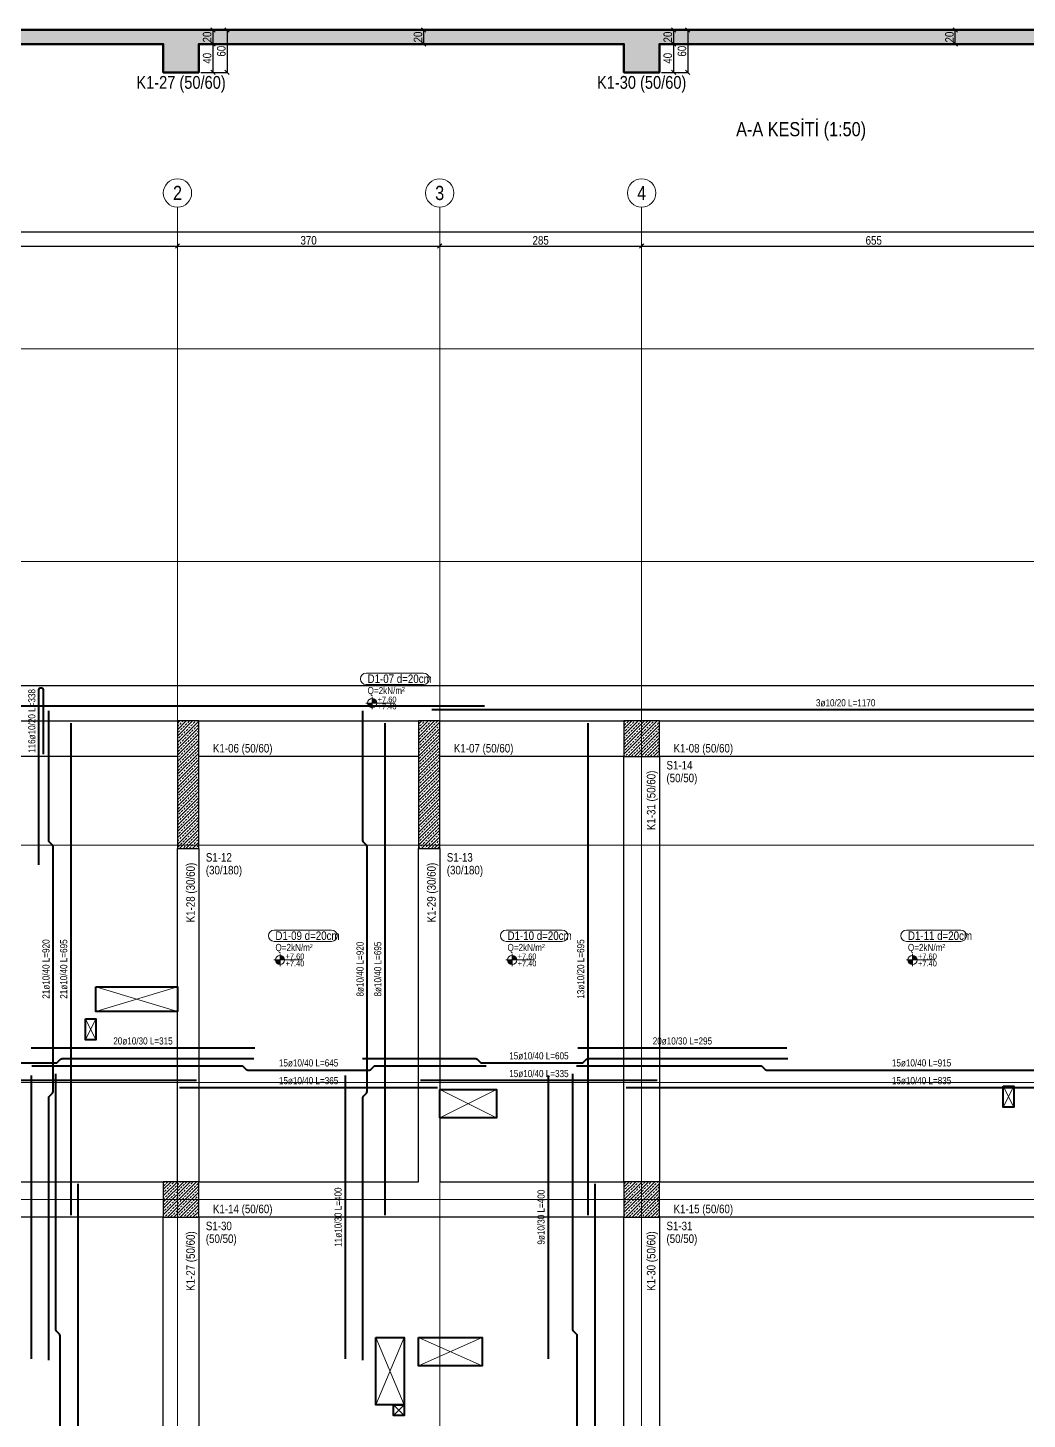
# Model space of a CAD drawing. Header units: millimetres. Extents: x 3025 to 8958, y 626 to 3949.
# Drawn here: x 4159 to 5569, y 1964 to 3927 of the extents above; entities that cross this region are included whole.
import ezdxf
from ezdxf.enums import TextEntityAlignment as Align

# ---------------------------------------------------------------- set-up
doc = ezdxf.new("R2010")
doc.units = ezdxf.units.MM
doc.linetypes.add('DASHED', pattern=[0.75, 0.5, -0.25])
for name, color, linetype, lineweight in [('AKS BALONU (BEYKENT)', 7, 'Continuous', 20), ('AKS CIZGISI (BEYKENT)', 252, 'DASHED', 20), ('AKS OLCU (BEYKENT)', 200, 'Continuous', 20), ('AKS YAZISI (BEYKENT)', 3, 'Continuous', 20), ('CIZGI (BEYKENT)', 1, 'Continuous', 20), ('DONATI (BEYKENT)', 4, 'Continuous', 40), ('DONATI YAZISI (BEYKENT)', 3, 'Continuous', 20), ('DOSEME ISMI (BEYKENT)', 9, 'Continuous', 20), ('DOSEME PAFTA (BEYKENT)', 3, 'Continuous', 20), ('DOSEME SINIRI (BEYKENT)', 71, 'Continuous', 30), ('KALIP BOSLUK (BEYKENT)', 30, 'Continuous', 25), ('KESIT CIZGISI (BEYKENT)', 3, 'Continuous', 50), ('KESIT ISMI (BEYKENT)', 6, 'Continuous', 20), ('KIRIS (BEYKENT)', 2, 'Continuous', 30), ('KIRIS ISMI (BEYKENT)', 40, 'Continuous', 20), ('KOLON (BEYKENT)', 3, 'Continuous', 30), ('KOLON ISMI (BEYKENT)', 91, 'Continuous', 20), ('KOT CIZGISI (BEYKENT)', 7, 'Continuous', 20), ('KOT YAZI (BEYKENT)', 7, 'Continuous', 20), ('OLCU (BEYKENT)', 14, 'Continuous', 20), ('TARAMA (BEYKENT)', 252, 'Continuous', 20), ('YUK YAZISI (BEYKENT)', 140, 'Continuous', 20)]:
    doc.layers.add(name, color=color, linetype=linetype, lineweight=lineweight)
doc.styles.add('DONATI YAZISI (BEYKENT)', font='')
doc.styles.add('YAZI (BEYKENT)', font='')
doc.styles.get('DONATI YAZISI (BEYKENT)').set_extended_font_data('Bahnschrift Light Condensed')
doc.styles.get('YAZI (BEYKENT)').set_extended_font_data('Bahnschrift Light Condensed')
doc.dimstyles.new('AKS_OLCU', dxfattribs={"dimtxt": 12, "dimasz": 3, "dimexe": 0.18, "dimexo": 3, "dimgap": 2, "dimtad": 1, "dimdec": 0, "dimrnd": 0.5, "dimzin": 12, "dimdsep": 46, "dimtxsty": 'YAZI (BEYKENT)', "dimtsz": 3, "dimcen": 0.09, "dimclrt": 7, "dimadec": 0, "dimazin": 0, "dimtfac": 1, "dimtdec": 4, "dimtix": 1, "dimtmove": 0, "dimatfit": 3, "dimfxl": 1, "dimtolj": 1, "dimtzin": 0, "dimarcsym": 0})
doc.dimstyles.new('PLAN_OLCU', dxfattribs={"dimtxt": 12, "dimasz": 3, "dimexe": 0.18, "dimexo": 3, "dimgap": 2, "dimtad": 1, "dimdec": 0, "dimrnd": 0.5, "dimzin": 12, "dimdsep": 46, "dimtxsty": 'YAZI (BEYKENT)', "dimtsz": 3, "dimcen": 0.09, "dimclrt": 7, "dimadec": 0, "dimazin": 0, "dimtfac": 1, "dimtdec": 4, "dimtix": 1, "dimtmove": 0, "dimatfit": 3, "dimfxl": 1, "dimtolj": 1, "dimtzin": 0, "dimarcsym": 0})
pattern_1 = [(45, (-54321.9005, -11778.6644), (-4.49012806, 4.49012806), []), (45, (-54317.4104, -11778.6644), (-4.49012806, 4.49012806), [3.175, -1.5875])]

# ---------------------------------------------------------------- blocks, each defined once
blk = doc.blocks.new('*D102')
at = {"layer": 'Defpoints', "color": 0, "transparency": 16777216}
for p in [(4399.9, 3924.2), (4399.9, 3904.2), (4419.9, 3904.2)]:
    blk.add_point(p, dxfattribs=at)
at = {"layer": 'OLCU (BEYKENT)', "color": 0, "lineweight": -2, "transparency": 16777216}
for p, q in [((4422.9, 3921.2), (4416.9, 3927.2)), ((4402.9, 3924.2), (4420.1, 3924.2)), ((4422.9, 3901.2), (4416.9, 3907.2)), ((4419.9, 3924.2), (4419.9, 3904.2)), ((4402.9, 3904.2), (4420.1, 3904.2))]:
    blk.add_line(p, q, dxfattribs=at)
at = {"layer": 'OLCU (BEYKENT)', "color": 7, "lineweight": 20, "transparency": 16777216, "insert": (4411.8, 3914.2), "char_height": 12, "attachment_point": 5, "rotation": 90, "style": 'YAZI (BEYKENT)'}
blk.add_mtext('\\A1;20', dxfattribs=at)
blk = doc.blocks.new('*D103')
at = {"layer": 'Defpoints', "color": 0, "transparency": 16777216}
for p in [(4399.9, 3904.2), (4399.9, 3864.2), (4419.9, 3864.2)]:
    blk.add_point(p, dxfattribs=at)
at = {"layer": 'OLCU (BEYKENT)', "color": 0, "lineweight": -2, "transparency": 16777216}
for p, q in [((4422.9, 3901.2), (4416.9, 3907.2)), ((4402.9, 3904.2), (4420.1, 3904.2)), ((4419.9, 3904.2), (4419.9, 3864.2)), ((4422.9, 3861.2), (4416.9, 3867.2)), ((4402.9, 3864.2), (4420.1, 3864.2))]:
    blk.add_line(p, q, dxfattribs=at)
at = {"layer": 'OLCU (BEYKENT)', "color": 7, "lineweight": 20, "transparency": 16777216, "insert": (4411.8, 3884.2), "char_height": 12, "attachment_point": 5, "rotation": 90, "style": 'YAZI (BEYKENT)'}
blk.add_mtext('\\A1;40', dxfattribs=at)
blk = doc.blocks.new('*D104')
at = {"layer": 'Defpoints', "color": 0, "transparency": 16777216}
for p in [(4399.9, 3924.2), (4399.9, 3864.2), (4439.9, 3864.2)]:
    blk.add_point(p, dxfattribs=at)
at = {"layer": 'OLCU (BEYKENT)', "color": 0, "lineweight": -2, "transparency": 16777216}
for p, q in [((4442.9, 3921.2), (4436.9, 3927.2)), ((4402.9, 3924.2), (4440.1, 3924.2)), ((4439.9, 3924.2), (4439.9, 3864.2)), ((4442.9, 3861.2), (4436.9, 3867.2)), ((4402.9, 3864.2), (4440.1, 3864.2))]:
    blk.add_line(p, q, dxfattribs=at)
at = {"layer": 'OLCU (BEYKENT)', "color": 7, "lineweight": 20, "transparency": 16777216, "insert": (4431.8, 3894.2), "char_height": 12, "attachment_point": 5, "rotation": 90, "style": 'YAZI (BEYKENT)'}
blk.add_mtext('\\A1;60', dxfattribs=at)
blk = doc.blocks.new('*D105')
at = {"layer": 'Defpoints', "color": 0, "transparency": 16777216}
for p in [(5049.9, 3924.2), (5049.9, 3904.2), (5069.9, 3904.2)]:
    blk.add_point(p, dxfattribs=at)
at = {"layer": 'OLCU (BEYKENT)', "color": 0, "lineweight": -2, "transparency": 16777216}
for p, q in [((5072.9, 3921.2), (5066.9, 3927.2)), ((5052.9, 3924.2), (5070.1, 3924.2)), ((5072.9, 3901.2), (5066.9, 3907.2)), ((5069.9, 3924.2), (5069.9, 3904.2)), ((5052.9, 3904.2), (5070.1, 3904.2))]:
    blk.add_line(p, q, dxfattribs=at)
at = {"layer": 'OLCU (BEYKENT)', "color": 7, "lineweight": 20, "transparency": 16777216, "insert": (5061.8, 3914.2), "char_height": 12, "attachment_point": 5, "rotation": 90, "style": 'YAZI (BEYKENT)'}
blk.add_mtext('\\A1;20', dxfattribs=at)
blk = doc.blocks.new('*D106')
at = {"layer": 'Defpoints', "color": 0, "transparency": 16777216}
for p in [(5049.9, 3904.2), (5049.9, 3864.2), (5069.9, 3864.2)]:
    blk.add_point(p, dxfattribs=at)
at = {"layer": 'OLCU (BEYKENT)', "color": 0, "lineweight": -2, "transparency": 16777216}
for p, q in [((5072.9, 3901.2), (5066.9, 3907.2)), ((5052.9, 3904.2), (5070.1, 3904.2)), ((5069.9, 3904.2), (5069.9, 3864.2)), ((5072.9, 3861.2), (5066.9, 3867.2)), ((5052.9, 3864.2), (5070.1, 3864.2))]:
    blk.add_line(p, q, dxfattribs=at)
at = {"layer": 'OLCU (BEYKENT)', "color": 7, "lineweight": 20, "transparency": 16777216, "insert": (5061.8, 3884.2), "char_height": 12, "attachment_point": 5, "rotation": 90, "style": 'YAZI (BEYKENT)'}
blk.add_mtext('\\A1;40', dxfattribs=at)
blk = doc.blocks.new('*D107')
at = {"layer": 'Defpoints', "color": 0, "transparency": 16777216}
for p in [(5049.9, 3924.2), (5049.9, 3864.2), (5089.9, 3864.2)]:
    blk.add_point(p, dxfattribs=at)
at = {"layer": 'OLCU (BEYKENT)', "color": 0, "lineweight": -2, "transparency": 16777216}
for p, q in [((5092.9, 3921.2), (5086.9, 3927.2)), ((5052.9, 3924.2), (5090.1, 3924.2)), ((5089.9, 3924.2), (5089.9, 3864.2)), ((5092.9, 3861.2), (5086.9, 3867.2)), ((5052.9, 3864.2), (5090.1, 3864.2))]:
    blk.add_line(p, q, dxfattribs=at)
at = {"layer": 'OLCU (BEYKENT)', "color": 7, "lineweight": 20, "transparency": 16777216, "insert": (5081.8, 3894.2), "char_height": 12, "attachment_point": 5, "rotation": 90, "style": 'YAZI (BEYKENT)'}
blk.add_mtext('\\A1;60', dxfattribs=at)
blk = doc.blocks.new('*D119')
at = {"layer": 'Defpoints', "color": 0, "transparency": 16777216}
for p in [(4697.4, 3924.2), (4717.4, 3924.2), (4697.4, 3904.2)]:
    blk.add_point(p, dxfattribs=at)
at = {"layer": 'OLCU (BEYKENT)', "color": 0, "lineweight": -2, "transparency": 16777216}
for p, q in [((4720.4, 3921.2), (4714.4, 3927.2)), ((4700.4, 3924.2), (4717.6, 3924.2)), ((4720.4, 3901.2), (4714.4, 3907.2)), ((4717.4, 3904.2), (4717.4, 3924.2)), ((4700.4, 3904.2), (4717.6, 3904.2))]:
    blk.add_line(p, q, dxfattribs=at)
at = {"layer": 'OLCU (BEYKENT)', "color": 7, "lineweight": 20, "transparency": 16777216, "insert": (4709.3, 3914.2), "char_height": 12, "attachment_point": 5, "rotation": 90, "style": 'YAZI (BEYKENT)'}
blk.add_mtext('\\A1;20', dxfattribs=at)
blk = doc.blocks.new('*D120')
at = {"layer": 'Defpoints', "color": 0, "transparency": 16777216}
for p in [(5447.4, 3924.2), (5467.4, 3924.2), (5447.4, 3904.2)]:
    blk.add_point(p, dxfattribs=at)
at = {"layer": 'OLCU (BEYKENT)', "color": 0, "lineweight": -2, "transparency": 16777216}
for p, q in [((5470.4, 3921.2), (5464.4, 3927.2)), ((5450.4, 3924.2), (5467.6, 3924.2)), ((5470.4, 3901.2), (5464.4, 3907.2)), ((5467.4, 3904.2), (5467.4, 3924.2)), ((5450.4, 3904.2), (5467.6, 3904.2))]:
    blk.add_line(p, q, dxfattribs=at)
at = {"layer": 'OLCU (BEYKENT)', "color": 7, "lineweight": 20, "transparency": 16777216, "insert": (5459.3, 3914.2), "char_height": 12, "attachment_point": 5, "rotation": 90, "style": 'YAZI (BEYKENT)'}
blk.add_mtext('\\A1;20', dxfattribs=at)
blk = doc.blocks.new('*D142')
at = {"layer": 'AKS OLCU (BEYKENT)', "color": 0, "lineweight": -2, "transparency": 16777216}
for p, q in [((3496.9, 3636.2), (3502.9, 3642.2)), ((3499.9, 3642.2), (3499.9, 3639.3)), ((3499.9, 3639.2), (8709.9, 3639.2)), ((8706.9, 3636.2), (8712.9, 3642.2)), ((8709.9, 3642.2), (8709.9, 3639.3))]:
    blk.add_line(p, q, dxfattribs=at)
at = {"layer": 'Defpoints', "color": 0, "transparency": 16777216}
for p in [(3499.9, 3639.2), (8709.9, 3639.2), (8709.9, 3639.2)]:
    blk.add_point(p, dxfattribs=at)
at = {"layer": 'AKS OLCU (BEYKENT)', "color": 7, "transparency": 16777216, "insert": (6104.9, 3647.3), "char_height": 12, "attachment_point": 5, "style": 'YAZI (BEYKENT)'}
blk.add_mtext('\\A1;5210', dxfattribs=at)
blk = doc.blocks.new('*D143')
at = {"layer": 'AKS OLCU (BEYKENT)', "color": 0, "lineweight": -2, "transparency": 16777216}
for p, q in [((3496.9, 3616.2), (3502.9, 3622.2)), ((3499.9, 3622.2), (3499.9, 3619.3)), ((3499.9, 3619.2), (4369.9, 3619.2)), ((4366.9, 3616.2), (4372.9, 3622.2)), ((4369.9, 3622.2), (4369.9, 3619.3))]:
    blk.add_line(p, q, dxfattribs=at)
at = {"layer": 'Defpoints', "color": 0, "transparency": 16777216}
for p in [(3499.9, 3619.2), (4369.9, 3619.2), (4369.9, 3619.2)]:
    blk.add_point(p, dxfattribs=at)
at = {"layer": 'AKS OLCU (BEYKENT)', "color": 7, "transparency": 16777216, "insert": (3934.9, 3627.3), "char_height": 12, "attachment_point": 5, "style": 'YAZI (BEYKENT)'}
blk.add_mtext('\\A1;870', dxfattribs=at)
blk = doc.blocks.new('*D144')
at = {"layer": 'AKS OLCU (BEYKENT)', "color": 0, "lineweight": -2, "transparency": 16777216}
for p, q in [((4366.9, 3616.2), (4372.9, 3622.2)), ((4369.9, 3622.2), (4369.9, 3619.3)), ((4369.9, 3619.2), (4739.9, 3619.2)), ((4736.9, 3616.2), (4742.9, 3622.2)), ((4739.9, 3622.2), (4739.9, 3619.3))]:
    blk.add_line(p, q, dxfattribs=at)
at = {"layer": 'Defpoints', "color": 0, "transparency": 16777216}
for p in [(4369.9, 3619.2), (4739.9, 3619.2), (4739.9, 3619.2)]:
    blk.add_point(p, dxfattribs=at)
at = {"layer": 'AKS OLCU (BEYKENT)', "color": 7, "transparency": 16777216, "insert": (4554.9, 3627.3), "char_height": 12, "attachment_point": 5, "style": 'YAZI (BEYKENT)'}
blk.add_mtext('\\A1;370', dxfattribs=at)
blk = doc.blocks.new('*D145')
at = {"layer": 'AKS OLCU (BEYKENT)', "color": 0, "lineweight": -2, "transparency": 16777216}
for p, q in [((4736.9, 3616.2), (4742.9, 3622.2)), ((4739.9, 3622.2), (4739.9, 3619.3)), ((4739.9, 3619.2), (5024.9, 3619.2)), ((5021.9, 3616.2), (5027.9, 3622.2)), ((5024.9, 3622.2), (5024.9, 3619.3))]:
    blk.add_line(p, q, dxfattribs=at)
at = {"layer": 'Defpoints', "color": 0, "transparency": 16777216}
for p in [(4739.9, 3619.2), (5024.9, 3619.2), (5024.9, 3619.2)]:
    blk.add_point(p, dxfattribs=at)
at = {"layer": 'AKS OLCU (BEYKENT)', "color": 7, "transparency": 16777216, "insert": (4882.4, 3627.3), "char_height": 12, "attachment_point": 5, "style": 'YAZI (BEYKENT)'}
blk.add_mtext('\\A1;285', dxfattribs=at)
blk = doc.blocks.new('*D146')
at = {"layer": 'AKS OLCU (BEYKENT)', "color": 0, "lineweight": -2, "transparency": 16777216}
for p, q in [((5021.9, 3616.2), (5027.9, 3622.2)), ((5024.9, 3622.2), (5024.9, 3619.3)), ((5024.9, 3619.2), (5679.9, 3619.2)), ((5676.9, 3616.2), (5682.9, 3622.2)), ((5679.9, 3622.2), (5679.9, 3619.3))]:
    blk.add_line(p, q, dxfattribs=at)
at = {"layer": 'Defpoints', "color": 0, "transparency": 16777216}
for p in [(5024.9, 3619.2), (5679.9, 3619.2), (5679.9, 3619.2)]:
    blk.add_point(p, dxfattribs=at)
at = {"layer": 'AKS OLCU (BEYKENT)', "color": 7, "transparency": 16777216, "insert": (5352.4, 3627.2), "char_height": 12, "attachment_point": 5, "style": 'YAZI (BEYKENT)'}
blk.add_mtext('\\A1;655', dxfattribs=at)

msp = doc.modelspace()

# ---------------------------------------------------------------- hatches: boundary and pattern name
at = {"layer": 'KOT CIZGISI (BEYKENT)', "true_color": 0x000000}
h = msp.add_hatch(color=18, dxfattribs=at)
h.dxf.hatch_style = 1
h.paths.add_polyline_path([(4644.6, 2974.5), (4638.1, 2974.5, 0.414214), (4644.6, 2968)])
h = msp.add_hatch(color=18, dxfattribs=at)
h.dxf.hatch_style = 1
h.paths.add_polyline_path([(4644.6, 2981), (4644.6, 2974.5), (4651.2, 2974.5, 0.414214)])
h = msp.add_hatch(color=18, dxfattribs=at)
h.dxf.hatch_style = 1
h.paths.add_polyline_path([(4514.6, 2612), (4508.1, 2612, 0.414214), (4514.6, 2605.5)])
h = msp.add_hatch(color=18, dxfattribs=at)
h.dxf.hatch_style = 1
h.paths.add_polyline_path([(4514.6, 2618.5), (4514.6, 2612), (4521.2, 2612, 0.414214)])
h = msp.add_hatch(color=18, dxfattribs=at)
h.dxf.hatch_style = 1
h.paths.add_polyline_path([(4842.1, 2612), (4835.6, 2612, 0.414214), (4842.1, 2605.5)])
h = msp.add_hatch(color=18, dxfattribs=at)
h.dxf.hatch_style = 1
h.paths.add_polyline_path([(4842.1, 2618.5), (4842.1, 2612), (4848.7, 2612, 0.414214)])
h = msp.add_hatch(color=18, dxfattribs=at)
h.dxf.hatch_style = 1
h.paths.add_polyline_path([(5407.1, 2612), (5400.6, 2612, 0.414214), (5407.1, 2605.5)])
h = msp.add_hatch(color=18, dxfattribs=at)
h.dxf.hatch_style = 1
h.paths.add_polyline_path([(5407.1, 2618.5), (5407.1, 2612), (5413.7, 2612, 0.414214)])
at = {"layer": 'TARAMA (BEYKENT)'}
h = msp.add_hatch(dxfattribs=at)
h.set_pattern_fill('ANSI33', color=256, style=0)
h.set_pattern_definition(pattern_1)
h.paths.add_polyline_path([(3499.9, 3924.2), (6999.9, 3924.2), (6999.9, 3904.2), (6949.9, 3904.2), (6949.9, 3864.2), (6899.9, 3864.2), (6899.9, 3904.2), (6609.9, 3904.2), (6609.9, 3864.2), (6559.9, 3864.2), (6559.9, 3904.2), (5899.9, 3904.2), (5899.9, 3864.2), (5869.9, 3864.2), (5869.9, 3904.2), (5049.9, 3904.2), (5049.9, 3864.2), (4999.9, 3864.2), (4999.9, 3904.2), (4399.9, 3904.2), (4399.9, 3864.2), (4349.9, 3864.2), (4349.9, 3904.2), (3549.9, 3904.2), (3549.9, 3864.2), (3499.9, 3864.2)], flags=16)
h = msp.add_hatch(dxfattribs=at)
h.set_pattern_fill('ANSI33', color=256, style=0)
h.set_pattern_definition(pattern_1)
h.paths.add_polyline_path([(4369.9, 2769.2), (4399.9, 2769.2), (4399.9, 2949.2), (4369.9, 2949.2)], flags=16)
h = msp.add_hatch(dxfattribs=at)
h.set_pattern_fill('ANSI33', color=256, style=0)
h.set_pattern_definition(pattern_1)
h.paths.add_polyline_path([(4709.9, 2769.2), (4739.9, 2769.2), (4739.9, 2949.2), (4709.9, 2949.2)], flags=16)
h = msp.add_hatch(dxfattribs=at)
h.set_pattern_fill('ANSI33', color=256, style=0)
h.set_pattern_definition(pattern_1)
h.paths.add_polyline_path([(4999.9, 2899.2), (5049.9, 2899.2), (5049.9, 2949.2), (4999.9, 2949.2)], flags=16)
h = msp.add_hatch(dxfattribs=at)
h.set_pattern_fill('ANSI33', color=256, style=0)
h.set_pattern_definition(pattern_1)
h.paths.add_polyline_path([(4349.9, 2249.2), (4399.9, 2249.2), (4399.9, 2299.2), (4349.9, 2299.2)], flags=16)
h = msp.add_hatch(dxfattribs=at)
h.set_pattern_fill('ANSI33', color=256, style=0)
h.set_pattern_definition(pattern_1)
h.paths.add_polyline_path([(4999.9, 2249.2), (5049.9, 2249.2), (5049.9, 2299.2), (4999.9, 2299.2)], flags=16)

# ---------------------------------------------------------------- linework, layer by layer
at = {"layer": 'AKS BALONU (BEYKENT)'}
for centre in [(4369.9, 3694.2), (4739.9, 3694.2), (5024.9, 3694.2)]:
    msp.add_circle(centre, 20, dxfattribs=at)
at = {"layer": 'AKS CIZGISI (BEYKENT)'}
for p, q in [((4369.9, 674.2), (4369.9, 3674.2)), ((4739.9, 674.2), (4739.9, 3674.2)), ((5024.9, 674.2), (5024.9, 3674.2)), ((3299.9, 3474.2), (8909.9, 3474.2)), ((3299.9, 3174.2), (8909.9, 3174.2)), ((3299.9, 2949.2), (8909.9, 2949.2)), ((3299.9, 2774.2), (8909.9, 2774.2)), ((3299.9, 2439.2), (8909.9, 2439.2)), ((3299.9, 2274.2), (8909.9, 2274.2))]:
    msp.add_line(p, q, dxfattribs=at)
at = {"layer": 'CIZGI (BEYKENT)'}
for p, q in [((4254.9, 2539.2), (4369.9, 2574.2)), ((4254.9, 2574.2), (4369.9, 2539.2)), ((4239.9, 2499.2), (4254.9, 2529.2)), ((4239.9, 2529.2), (4254.9, 2499.2)), ((5534.9, 2404.2), (5549.9, 2434.2)), ((5534.9, 2434.2), (5549.9, 2404.2)), ((4739.9, 2389.2), (4819.9, 2429.2)), ((4739.9, 2429.2), (4819.9, 2389.2)), ((4649.9, 1984.2), (4689.9, 2079.2)), ((4649.9, 2079.2), (4689.9, 1984.2)), ((4709.9, 2039.2), (4799.9, 2079.2)), ((4709.9, 2079.2), (4799.9, 2039.2)), ((4674.9, 1969.2), (4689.9, 1984.2)), ((4674.9, 1984.2), (4689.9, 1969.2))]:
    msp.add_line(p, q, dxfattribs=at)
at = {"layer": 'DONATI (BEYKENT)'}
for points in [[(4174.3, 2746.2), (4174.3, 2993.2, -0.414214), (4177.3, 2996.2), (4177.3, 2996.2, -0.414214), (4180.3, 2993.2), (4180.3, 2902.2)], [(4188.3, 2047.2), (4188.3, 2417.9, -0.198912), (4189.2, 2420), (4193.4, 2424.3, 0.198912), (4194.3, 2426.4), (4194.3, 2771.9, 0.198912), (4193.4, 2774), (4189.2, 2778.3, -0.198912), (4188.3, 2780.4), (4188.3, 2963.4)], [(4631.5, 2047.2), (4631.5, 2417.9, -0.198912), (4632.4, 2420), (4636.7, 2424.3, 0.198912), (4637.5, 2426.4), (4637.5, 2771.9, 0.198912), (4636.7, 2774), (4632.4, 2778.3, -0.198912), (4631.5, 2780.4), (4631.5, 2963.4)], [(3502.9, 2445.6), (3502.9, 2469.8, -0.414214), (3505.9, 2472.8), (3712.7, 2472.8, -0.198912), (3714.8, 2471.9), (3719, 2467.7, 0.198912), (3721.2, 2466.8), (4198.7, 2466.8, 0.198912), (4200.8, 2467.7), (4205, 2471.9, -0.198912), (4207.2, 2472.8), (4477.4, 2472.8)], [(4164.4, 2462.8), (4460.7, 2462.8, -0.198912), (4462.8, 2461.9), (4467, 2457.7, 0.198912), (4469.2, 2456.8), (4640.7, 2456.8, 0.198912), (4642.8, 2457.7), (4647, 2461.9, -0.198912), (4649.2, 2462.8), (4805.4, 2462.8)], [(4630.9, 2472.8), (4790.7, 2472.8, -0.198912), (4792.8, 2471.9), (4797, 2467.7, 0.198912), (4799.2, 2466.8), (4940.7, 2466.8, 0.198912), (4942.8, 2467.7), (4947, 2471.9, -0.198912), (4949.2, 2472.8), (5231.4, 2472.8)], [(4932.9, 2462.8), (5192.7, 2462.8, -0.198912), (5194.8, 2461.9), (5199, 2457.7, 0.198912), (5201.2, 2456.8), (5618.7, 2456.8, 0.198912), (5620.8, 2457.7), (5625, 2461.9, -0.198912), (5627.2, 2462.8), (5833.9, 2462.8, -0.414214), (5836.9, 2459.8), (5836.9, 2455.6)], [(4198.3, 1384.9), (4198.3, 1607.9, -0.198912), (4199.2, 1610), (4203.4, 1614.3, 0.198912), (4204.3, 1616.4), (4204.3, 2081.9, 0.198912), (4203.4, 2084), (4199.2, 2088.3, -0.198912), (4198.3, 2090.4), (4198.3, 2451.2)], [(4927.9, 1384.9), (4927.9, 1607.9, -0.198912), (4928.8, 1610), (4933, 1614.3, 0.198912), (4933.9, 1616.4), (4933.9, 2081.9, 0.198912), (4933, 2084), (4928.8, 2088.3, -0.198912), (4927.9, 2090.4), (4927.9, 2451.2)]]:
    msp.add_lwpolyline(points, format="xyb", dxfattribs=at)
for points in [[(4802.9, 2969.9), (3502.9, 2969.9)], [(5896.9, 2964.9), (4728.7, 2964.9)], [(4219.3, 2946.2), (4219.3, 2252.2)], [(4662.5, 2946.2), (4662.5, 2252.2)], [(4948.9, 2946.2), (4948.9, 2252.2)], [(4478.9, 2487.8), (4163.4, 2487.8)], [(5229.9, 2487.8), (4934.9, 2487.8)], [(4396.9, 2441.8), (3502.9, 2441.8)], [(4163.3, 2449.2), (4163.3, 2049.2)], [(4606.5, 2449.2), (4606.5, 2049.2)], [(5046.9, 2441.8), (4712.9, 2441.8)], [(4892.9, 2449.2), (4892.9, 2049.2)], [(4736.9, 2431.8), (4372.9, 2431.8)], [(5836.9, 2431.8), (5002.9, 2431.8)], [(4229.3, 2296.2), (4229.3, 1402.2)], [(4958.9, 2296.2), (4958.9, 1402.2)]]:
    msp.add_lwpolyline(points, dxfattribs=at)
at = {"layer": 'DOSEME PAFTA (BEYKENT)'}
for points in [[(4636.1, 3016.7), (4717.1, 3016.7, -1), (4717.1, 3000.7), (4636.1, 3000.7, -1)], [(4506.1, 2654.2), (4587.2, 2654.2, -1), (4587.2, 2638.2), (4506.1, 2638.2, -1)], [(4833.6, 2654.2), (4912.7, 2654.2, -1), (4912.7, 2638.2), (4833.6, 2638.2, -1)], [(5398.6, 2654.2), (5475.2, 2654.2, -1), (5475.2, 2638.2), (5398.6, 2638.2, -1)]]:
    msp.add_lwpolyline(points, format="xyb", close=True, dxfattribs=at)
at = {"layer": 'DOSEME SINIRI (BEYKENT)'}
msp.add_lwpolyline([(5819.9, 874.2), (5819.9, 1349.2), (3499.9, 1349.2), (3499.9, 2999.2), (5819.9, 2999.2), (5819.9, 3474.2), (7149.9, 3474.2), (7149.9, 2724.2), (6999.9, 2724.2), (6999.9, 1624.2), (7149.9, 1624.2), (7149.9, 874.2)], close=True, dxfattribs=at)
at = {"layer": 'KALIP BOSLUK (BEYKENT)', "lineweight": 40}
for points in [[(4254.9, 2574.2), (4369.9, 2574.2), (4369.9, 2539.2), (4254.9, 2539.2)], [(4239.9, 2529.2), (4254.9, 2529.2), (4254.9, 2499.2), (4239.9, 2499.2)], [(5534.9, 2434.2), (5549.9, 2434.2), (5549.9, 2404.2), (5534.9, 2404.2)], [(4739.9, 2429.2), (4819.9, 2429.2), (4819.9, 2389.2), (4739.9, 2389.2)], [(4649.9, 2079.2), (4689.9, 2079.2), (4689.9, 1984.2), (4649.9, 1984.2)], [(4709.9, 2079.2), (4799.9, 2079.2), (4799.9, 2039.2), (4709.9, 2039.2)], [(4674.9, 1984.2), (4689.9, 1984.2), (4689.9, 1969.2), (4674.9, 1969.2)]]:
    msp.add_lwpolyline(points, close=True, dxfattribs=at)
at = {"layer": 'KESIT CIZGISI (BEYKENT)'}
for points in [[(3499.9, 3904.2), (3499.9, 3924.2), (6999.9, 3924.2)], [(5869.9, 3904.2), (5049.9, 3904.2), (5049.9, 3864.2), (4999.9, 3864.2), (4999.9, 3904.2), (4399.9, 3904.2), (4399.9, 3864.2), (4349.9, 3864.2), (4349.9, 3904.2), (3549.9, 3904.2), (3549.9, 3864.2), (3499.9, 3864.2), (3499.9, 3904.2)]]:
    msp.add_lwpolyline(points, dxfattribs=at)
at = {"layer": 'KIRIS (BEYKENT)'}
for p, q in [((3549.9, 2949.2), (4369.9, 2949.2)), ((4399.9, 2949.2), (4709.9, 2949.2)), ((4739.9, 2949.2), (4999.9, 2949.2)), ((5049.9, 2949.2), (5869.9, 2949.2)), ((4369.9, 2899.2), (3549.9, 2899.2)), ((4709.9, 2899.2), (4399.9, 2899.2)), ((4999.9, 2899.2), (4739.9, 2899.2)), ((4999.9, 2299.2), (4999.9, 2899.2)), ((5869.9, 2899.2), (5049.9, 2899.2)), ((5049.9, 2899.2), (5049.9, 2299.2)), ((4369.9, 2299.2), (4369.9, 2769.2)), ((4399.9, 2769.2), (4399.9, 2299.2)), ((4709.9, 2299.2), (4709.9, 2769.2)), ((4739.9, 2769.2), (4739.9, 2299.2)), ((3549.9, 2299.2), (4349.9, 2299.2)), ((4399.9, 2299.2), (4709.9, 2299.2)), ((4739.9, 2299.2), (4999.9, 2299.2)), ((5049.9, 2299.2), (5849.9, 2299.2)), ((4349.9, 2249.2), (3549.9, 2249.2)), ((4349.9, 1449.2), (4349.9, 2249.2)), ((4999.9, 2249.2), (4399.9, 2249.2)), ((4399.9, 2249.2), (4399.9, 1449.2)), ((4999.9, 1449.2), (4999.9, 2249.2)), ((5849.9, 2249.2), (5049.9, 2249.2)), ((5049.9, 2249.2), (5049.9, 1449.2))]:
    msp.add_line(p, q, dxfattribs=at)
at = {"layer": 'KOLON (BEYKENT)'}
for points in [[(4369.9, 2769.2), (4399.9, 2769.2), (4399.9, 2949.2), (4369.9, 2949.2)], [(4709.9, 2769.2), (4739.9, 2769.2), (4739.9, 2949.2), (4709.9, 2949.2)], [(4999.9, 2899.2), (5049.9, 2899.2), (5049.9, 2949.2), (4999.9, 2949.2)], [(4349.9, 2249.2), (4399.9, 2249.2), (4399.9, 2299.2), (4349.9, 2299.2)], [(4999.9, 2249.2), (5049.9, 2249.2), (5049.9, 2299.2), (4999.9, 2299.2)]]:
    msp.add_lwpolyline(points, close=True, dxfattribs=at)
at = {"layer": 'KOT CIZGISI (BEYKENT)'}
for p, q in [((4635.9, 2974.5), (4675.9, 2974.5)), ((4644.6, 2983.2), (4644.6, 2965.8)), ((4505.9, 2612), (4545.9, 2612)), ((4514.6, 2620.7), (4514.6, 2603.3)), ((4833.4, 2612), (4873.4, 2612)), ((4842.1, 2620.7), (4842.1, 2603.3)), ((5398.4, 2612), (5438.4, 2612)), ((5407.1, 2620.7), (5407.1, 2603.3))]:
    msp.add_line(p, q, dxfattribs=at)
for centre in [(4644.6, 2974.5), (4514.6, 2612), (4842.1, 2612), (5407.1, 2612)]:
    msp.add_circle(centre, 6.52, dxfattribs=at)

# ---------------------------------------------------------------- texts
at = {"layer": 'AKS YAZISI (BEYKENT)', "style": 'YAZI (BEYKENT)'}
for s, p in [('2', (4369.9, 3694.2)), ('3', (4739.9, 3694.2)), ('4', (5024.9, 3694.2))]:
    msp.add_text(s, height=20, dxfattribs=at).set_placement(p, align=Align.MIDDLE_CENTER)
at = {"layer": 'DONATI YAZISI (BEYKENT)', "style": 'DONATI YAZISI (BEYKENT)'}
for s, p in [('116ø10/20 L=338', (4164.3, 2949.2)), ('21ø10/40 L=920', (4184.3, 2599.2)), ('21ø10/40 L=695', (4209.3, 2599.2)), ('8ø10/40 L=920', (4627.5, 2599.2)), ('8ø10/40 L=695', (4652.5, 2599.2)), ('13ø10/20 L=695', (4938.9, 2599.2)), ('11ø10/30 L=400', (4596.5, 2249.2)), ('9ø10/30 L=400', (4882.9, 2249.2))]:
    msp.add_text(s, height=10, rotation=90, dxfattribs=at).set_placement(p, align=Align.MIDDLE_CENTER)
for s, p in [('3ø10/20 L=1170', (5312.8, 2974.9)), ('20ø10/30 L=315', (4321.2, 2497.8)), ('20ø10/30 L=295', (5082.4, 2497.8)), ('15ø10/40 L=605', (4879.9, 2476.8)), ('15ø10/40 L=645', (4554.9, 2466.8)), ('15ø10/40 L=335', (4879.9, 2451.8)), ('15ø10/40 L=915', (5419.9, 2466.8)), ('15ø10/40 L=365', (4554.9, 2441.8)), ('15ø10/40 L=835', (5419.9, 2441.8))]:
    msp.add_text(s, height=10, dxfattribs=at).set_placement(p, align=Align.MIDDLE_CENTER)
at = {"layer": 'DOSEME ISMI (BEYKENT)', "style": 'YAZI (BEYKENT)'}
for s, p in [('D1-07 d=20cm', (4638.1, 2999.2)), ('D1-09 d=20cm', (4508.1, 2636.7)), ('D1-10 d=20cm', (4835.6, 2636.7)), ('D1-11 d=20cm', (5400.6, 2636.7))]:
    msp.add_text(s, height=12, dxfattribs=at).set_placement(p, align=Align.BOTTOM_LEFT)
at = {"layer": 'KESIT ISMI (BEYKENT)', "lineweight": 20, "style": 'YAZI (BEYKENT)'}
msp.add_text('A-A KESİTİ (1:50)', height=20, dxfattribs=at).set_placement((5249.9, 3794.2), align=Align.TOP_CENTER)
at = {"layer": 'KIRIS ISMI (BEYKENT)', "style": 'YAZI (BEYKENT)'}
for s, p in [('K1-27 (50/60)', (4374.9, 3859.2)), ('K1-30 (50/60)', (5024.9, 3859.2))]:
    msp.add_text(s, height=18, dxfattribs=at).set_placement(p, align=Align.TOP_CENTER)
for s, p in [('K1-06 (50/60)', (4419.9, 2901.2)), ('K1-07 (50/60)', (4759.9, 2901.2)), ('K1-08 (50/60)', (5069.9, 2901.2)), ('K1-14 (50/60)', (4419.9, 2251.2)), ('K1-15 (50/60)', (5069.9, 2251.2))]:
    msp.add_text(s, height=12, dxfattribs=at).set_placement(p, align=Align.BOTTOM_LEFT)
for s, p in [('K1-31 (50/60)', (5047.9, 2879.2)), ('K1-28 (30/60)', (4397.9, 2749.2)), ('K1-29 (30/60)', (4737.9, 2749.2)), ('K1-27 (50/60)', (4397.9, 2229.2)), ('K1-30 (50/60)', (5047.9, 2229.2))]:
    msp.add_text(s, height=12, rotation=90, dxfattribs=at).set_placement(p, align=Align.BOTTOM_RIGHT)
at = {"layer": 'KOLON ISMI (BEYKENT)', "style": 'YAZI (BEYKENT)'}
for s, p in [('S1-14', (5059.9, 2877.2)), ('(50/50)', (5059.9, 2859.2)), ('S1-12', (4409.9, 2747.2)), ('S1-13', (4749.9, 2747.2)), ('(30/180)', (4409.9, 2729.2)), ('(30/180)', (4749.9, 2729.2)), ('S1-30', (4409.9, 2227.2)), ('S1-31', (5059.9, 2227.2)), ('(50/50)', (4409.9, 2209.2)), ('(50/50)', (5059.9, 2209.2))]:
    msp.add_text(s, height=12, dxfattribs=at).set_placement(p, align=Align.BOTTOM_LEFT)
at = {"layer": 'KOT YAZI (BEYKENT)', "style": 'YAZI (BEYKENT)'}
for s, p in [('+7.60', (4652.4, 2973.2)), ('+7.40', (4652.4, 2963.2)), ('+7.60', (4522.4, 2610.7)), ('+7.40', (4522.4, 2600.7)), ('+7.60', (4849.9, 2610.7)), ('+7.40', (4849.9, 2600.7)), ('+7.60', (5414.9, 2610.7)), ('+7.40', (5414.9, 2600.7))]:
    msp.add_text(s, height=8, dxfattribs=at).set_placement(p, align=Align.BOTTOM_LEFT)
at = {"layer": 'YUK YAZISI (BEYKENT)', "style": 'YAZI (BEYKENT)'}
for p in [(4638.1, 2984.2), (4508.1, 2621.7), (4835.6, 2621.7), (5400.6, 2621.7)]:
    msp.add_text('Q=2kN/m²', height=10, dxfattribs=at).set_placement(p, align=Align.BOTTOM_LEFT)

# ---------------------------------------------------------------- dimensions: what is measured, and where the dimension line sits
at = {"layer": 'AKS OLCU (BEYKENT)'}
for p1, p2, picture, middle in [((3499.9, 3639.2), (8709.9, 3639.2), '*D142', (6104.9, 3647.3)), ((3499.9, 3619.2), (4369.9, 3619.2), '*D143', (3934.9, 3627.3)), ((4369.9, 3619.2), (4739.9, 3619.2), '*D144', (4554.9, 3627.3)), ((4739.9, 3619.2), (5024.9, 3619.2), '*D145', (4882.4, 3627.3)), ((5024.9, 3619.2), (5679.9, 3619.2), '*D146', (5352.4, 3627.2))]:
    dim = msp.add_aligned_dim(p1=p1, p2=p2, distance=0, dimstyle='AKS_OLCU', dxfattribs=at)
    dim.commit()
    dim.dimension.update_dxf_attribs({"geometry": picture, "text_midpoint": middle})
at = {"layer": 'OLCU (BEYKENT)', "lineweight": 20}
for p1, p2, distance, picture, middle in [((4399.9, 3924.2), (4399.9, 3904.2), 20, '*D102', (4411.8, 3914.2)), ((4399.9, 3924.2), (4399.9, 3864.2), 40, '*D104', (4431.8, 3894.2)), ((4697.4, 3904.2), (4697.4, 3924.2), -20, '*D119', (4709.3, 3914.2)), ((5049.9, 3924.2), (5049.9, 3904.2), 20, '*D105', (5061.8, 3914.2)), ((5049.9, 3924.2), (5049.9, 3864.2), 40, '*D107', (5081.8, 3894.2)), ((5447.4, 3904.2), (5447.4, 3924.2), -20, '*D120', (5459.3, 3914.2)), ((4399.9, 3904.2), (4399.9, 3864.2), 20, '*D103', (4411.8, 3884.2)), ((5049.9, 3904.2), (5049.9, 3864.2), 20, '*D106', (5061.8, 3884.2))]:
    dim = msp.add_aligned_dim(p1=p1, p2=p2, distance=distance, dimstyle='PLAN_OLCU', dxfattribs=at)
    dim.commit()
    dim.dimension.update_dxf_attribs({"geometry": picture, "text_midpoint": middle})

doc.saveas('drawing.dxf')
